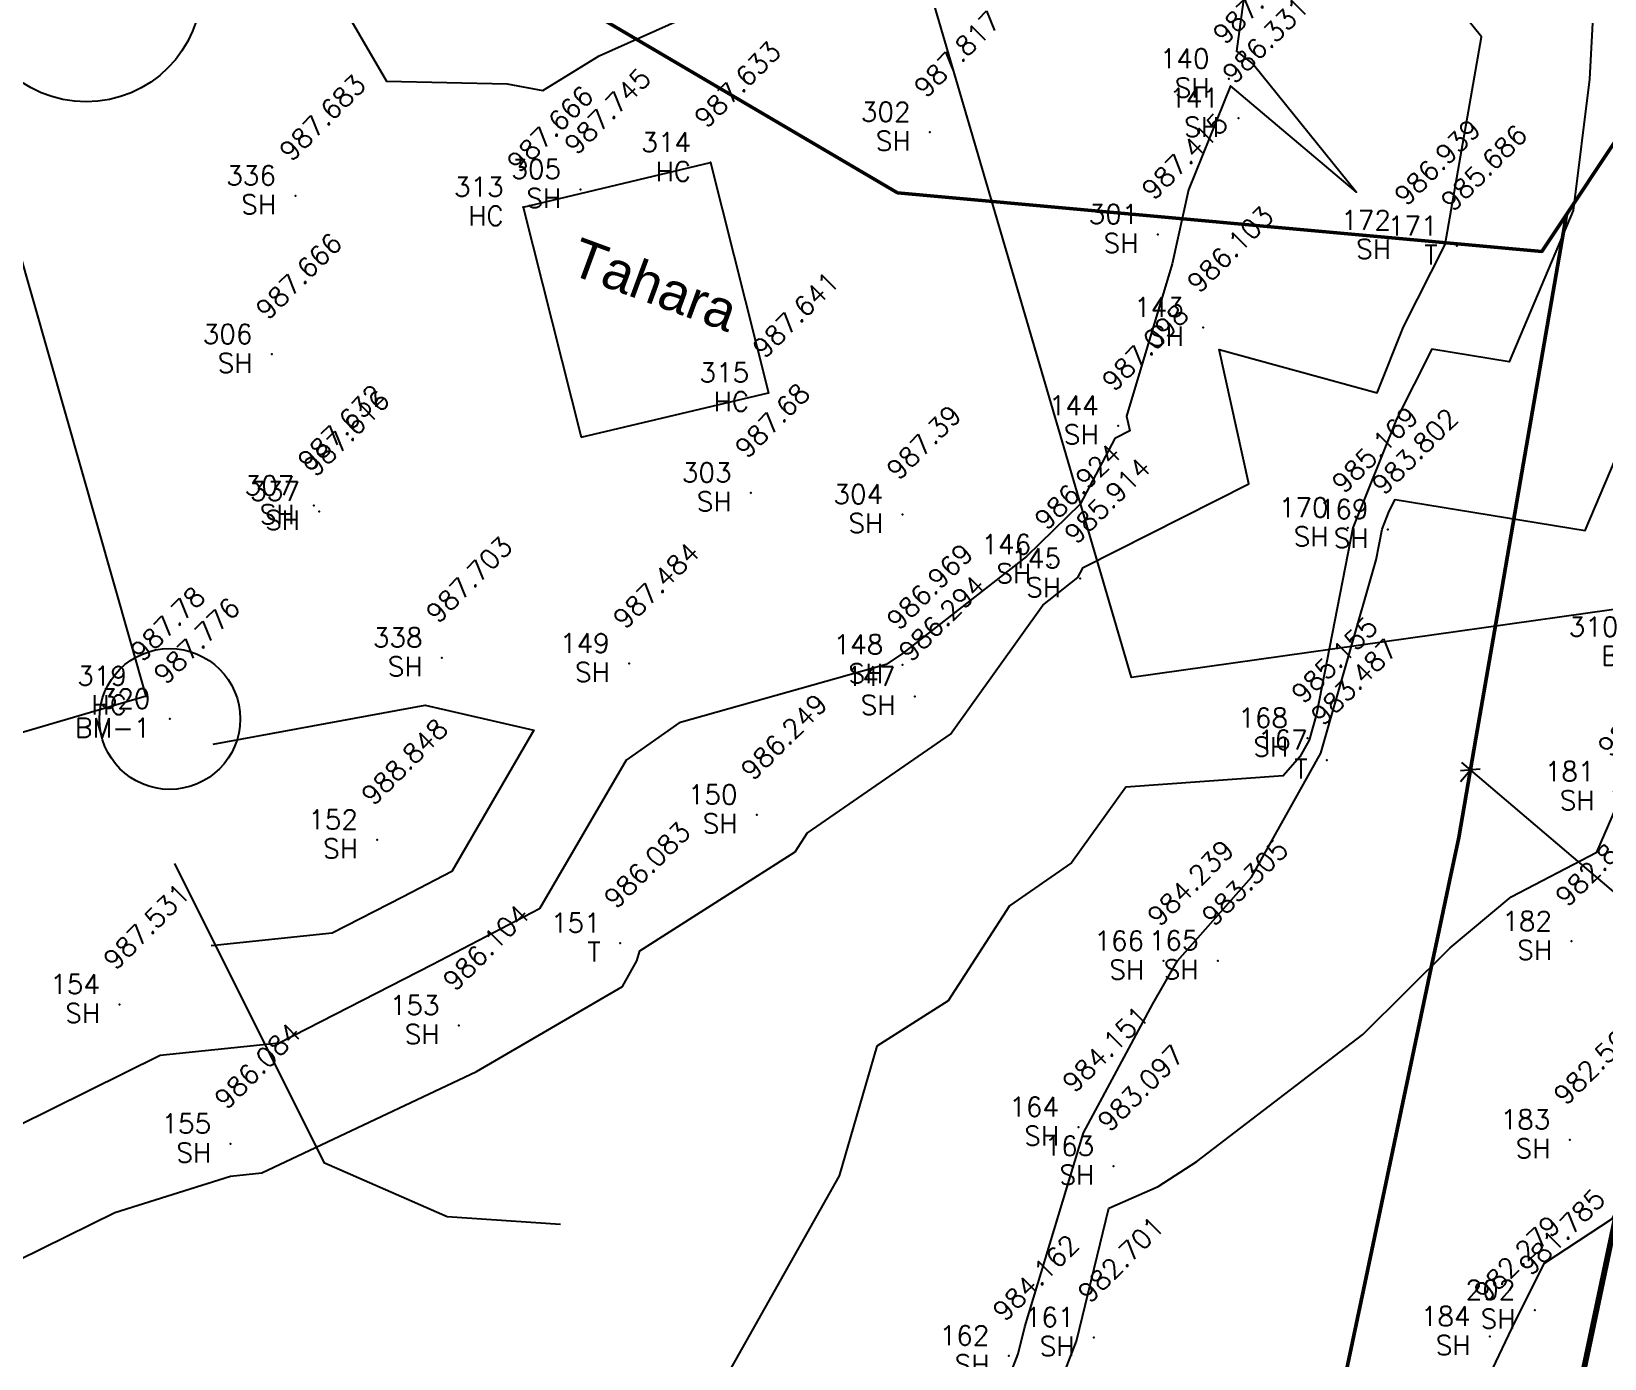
# Model space of a CAD drawing. Header units: metres. Extents: x 319894 to 3389272, y 120 to 6136017.
# Drawn here: x 320805.95 to 320826.28, y 3067856.42 to 3067873.56 of the extents above; entities that cross this region are included whole.
import ezdxf
from ezdxf.enums import TextEntityAlignment as Align

# ---------------------------------------------------------------- set-up
doc = ezdxf.new("R2010")
doc.units = ezdxf.units.M
doc.header["$MEASUREMENT"] = 0
doc.layers.get('Defpoints').update_dxf_attribs({"color": 254})
doc.layers.add('a_MUEBLE', color=255, linetype='Continuous', lineweight=5)
for name, color, linetype in [('B', 7, 'Continuous'), ('BM-1', 7, 'Continuous'), ('Contour', 254, 'Continuous'), ('HC', 7, 'Continuous'), ('Index_Contour', 8, 'Continuous'), ('Points', 7, 'Continuous'), ('Points-ELV', 6, 'Continuous'), ('Points-NUM', 4, 'Continuous'), ('Points-TXT', 3, 'Continuous'), ('S-DIM', 7, 'Continuous'), ('SH', 7, 'Continuous'), ('T', 7, 'Continuous')]:
    doc.layers.add(name, color=color, linetype=linetype)
doc.styles.add('romans', font='romans.shx')
doc.styles.get("Standard").update_dxf_attribs({"font": 'arial.ttf'})
doc.dimstyles.get("Standard").update_dxf_attribs({"dimtxt": 0.2, "dimasz": 0.18, "dimexe": 0.2, "dimexo": 0.2, "dimgap": 0.09, "dimtad": 1, "dimzin": 0, "dimdsep": 46, "dimtxsty": 'Standard', "dimblk": 'OBLIQUE', "dimcen": 0.09, "dimdle": 0.15, "dimclrt": 7, "dimadec": 0, "dimazin": 0, "dimtfac": 1, "dimtofl": 0, "dimtmove": 0, "dimatfit": 3, "dimfxl": 0.3, "dimfxlon": 1, "dimtfillclr": 2, "dimtolj": 1, "dimtzin": 0, "dimarcsym": 0})

# ---------------------------------------------------------------- blocks, each defined once
blk = doc.blocks.new('_Oblique')
at = {"color": 0, "linetype": 'ByBlock', "lineweight": -2}
blk.add_line((-0.5, -0.5), (0.5, 0.5), dxfattribs=at)
blk = doc.blocks.new('*D649')
at = {"layer": 'Defpoints', "color": 0, "transparency": 16777216}
for p in [(320824.546, 3067864.018), (320834.823, 3067855.273), (320834.823, 3067855.273)]:
    blk.add_point(p, dxfattribs=at)
at = {"layer": 'S-DIM', "color": 0, "lineweight": -2, "transparency": 16777216}
for p, q in [((320824.431, 3067864.115), (320834.937, 3067855.175)), ((320824.546, 3067864.018), (320824.416, 3067863.865)), ((320834.823, 3067855.273), (320834.693, 3067855.12))]:
    blk.add_line(p, q, dxfattribs=at)
at = {"layer": 'S-DIM', "color": 0, "lineweight": -2, "transparency": 16777216, "xscale": 0.18, "yscale": 0.18, "zscale": 0.18}
for p, rotation in [((320824.546, 3067864.018), 139.605252213092), ((320834.823, 3067855.273), 319.6052522130921)]:
    blk.add_blockref('_Oblique', p, dxfattribs=dict(at, rotation=rotation))
at = {"layer": 'S-DIM', "color": 7, "transparency": 16777216, "insert": (320829.809, 3067859.791), "char_height": 0.2, "attachment_point": 5, "rotation": 319.6053}
blk.add_mtext('\\A1;13.49', dxfattribs=at)
blk = doc.blocks.new('POINTS')
at = {"layer": 'Points'}
blk.add_line((0, 0), (0, 0), dxfattribs=at)
blk.add_point((0, 0), dxfattribs=at)
at = {"layer": 'Points-ELV', "style": 'romans'}
blk.add_attdef('ELEV', text='', height=1, rotation=45, dxfattribs=at).set_placement((0, 0), align=Align.BOTTOM_LEFT)
at = {"layer": 'Points-NUM', "style": 'romans'}
blk.add_attdef('PTNUM', text='', height=1, dxfattribs=at).set_placement((0, 0), align=Align.BOTTOM_RIGHT)
at = {"layer": 'Points-TXT', "style": 'romans'}
blk.add_attdef('DESC', text='', height=1, dxfattribs=at).set_placement((0, 0), align=Align.BOTTOM_RIGHT)

msp = doc.modelspace()

# ---------------------------------------------------------------- linework, layer by layer
at = {"color": 1, "elevation": 987.586}
msp.add_lwpolyline([(320777.917, 3067902.345), (320765.452, 3067887.9), (320765.742, 3067881.201), (320760.327, 3067874.569), (320762.69, 3067869.453), (320761.66, 3067864.603), (320762.922, 3067848.287), (320767.166, 3067836.153), (320773.116, 3067821.854), (320781.932, 3067817.905), (320791.95, 3067819.881), (320794.953, 3067820.178), (320802.116, 3067822.366), (320808.503, 3067825.368), (320811.983, 3067828.431), (320818.784, 3067836.424), (320822.771, 3067843.302), (320824.889, 3067850.949), (320827.341, 3067862.58), (320827.988, 3067866.319), (320820.168, 3067865.216), (320817.346, 3067874.838), (320805.657, 3067881.713), (320787.148, 3067898.206)], dxfattribs=at)
at = {"color": 3, "lineweight": 50, "elevation": 987.586}
msp.add_lwpolyline([(320837.25, 3067889.726), (320835.355, 3067889.282), (320835.039, 3067885.094), (320825.469, 3067870.719), (320817.143, 3067871.477), (320803.882, 3067879.277), (320785.149, 3067895.968), (320780.584, 3067900.057), (320779.641, 3067899.75), (320768.501, 3067886.841), (320768.788, 3067880.189), (320763.837, 3067874.124), (320765.831, 3067869.806), (320764.684, 3067864.403), (320765.883, 3067848.908), (320769.969, 3067837.226), (320775.428, 3067824.106), (320785.613, 3067819.544), (320789.671, 3067818.229), (320792.157, 3067816.722), (320806.05, 3067816.504), (320828.576, 3067815.452), (320834.88, 3067817.901), (320839.51, 3067818.752)], dxfattribs=at)
at = {"color": 2, "lineweight": 158}
msp.add_lwpolyline([(320781.932, 3067817.905), (320791.95, 3067819.881), (320794.953, 3067820.178), (320802.116, 3067822.366), (320808.503, 3067825.368), (320811.983, 3067828.431), (320818.784, 3067836.424), (320822.771, 3067843.302), (320824.889, 3067850.949), (320826.115, 3067856.765), (320826.972, 3067860.826), (320827.078, 3067861.333), (320827.212, 3067861.967), (320827.341, 3067862.58), (320827.573, 3067863.916), (320827.881, 3067865.699), (320828.15, 3067867.255), (320828.924, 3067871.727), (320829.069, 3067872.567), (320831.126, 3067880.134), (320831.582, 3067881.814), (320832.164, 3067883.954), (320832.271, 3067884.348), (320835.666, 3067890.418)], dxfattribs=at)
for points, elevation in [([(320807.435, 3067864.974), (320805.132, 3067873.029), (320797.538, 3067870.919), (320800.003, 3067862.793)], 987.78), ([(320812.304, 3067871.292), (320814.725, 3067871.867)], 987.666), ([(320814.725, 3067871.867), (320815.476, 3067868.893)], 987.633), ([(320812.304, 3067871.292), (320813.055, 3067868.318)], 987.666), ([(320813.055, 3067868.318), (320815.476, 3067868.893)], 987.666), ([(320807.435, 3067864.974), (320800.003, 3067862.793)], 987.78)]:
    msp.add_lwpolyline(points, dxfattribs=dict(elevation=elevation))
at = {"color": 3, "lineweight": 50}
msp.add_lwpolyline([(320775.428, 3067824.106), (320782.288, 3067821.033), (320791.511, 3067822.853), (320794.361, 3067823.134), (320801.034, 3067825.173), (320806.841, 3067827.901), (320809.838, 3067830.539), (320816.324, 3067838.162), (320819.982, 3067844.474), (320821.973, 3067851.66), (320823.18, 3067857.384), (320824.036, 3067861.445), (320824.143, 3067861.952), (320824.277, 3067862.585), (320824.395, 3067863.146), (320824.617, 3067864.428), (320824.925, 3067866.21), (320825.194, 3067867.766), (320825.788, 3067871.198)], dxfattribs=at)
at = {"color": 1}
msp.add_lwpolyline([(320807.801, 3067862.812), (320809.727, 3067858.95), (320811.321, 3067858.25), (320812.788, 3067858.153)], dxfattribs=at)
for centre, radius in [((320806.658, 3067874.146, 987.873), 1.493), ((320807.738, 3067864.679, 987.776), 0.91)]:
    msp.add_circle(centre, radius)
at = {"layer": 'a_MUEBLE', "lineweight": 40, "elevation": 968}
msp.add_lwpolyline([(320781.932, 3067817.905), (320791.95, 3067819.881), (320794.953, 3067820.178), (320802.116, 3067822.366), (320808.503, 3067825.368), (320811.983, 3067828.431), (320818.784, 3067836.424), (320822.771, 3067843.302), (320824.889, 3067850.949), (320826.115, 3067856.765), (320826.972, 3067860.826), (320827.078, 3067861.333), (320827.212, 3067861.967), (320827.341, 3067862.58), (320827.573, 3067863.916), (320827.881, 3067865.699), (320828.15, 3067867.255), (320828.924, 3067871.727), (320829.069, 3067872.567), (320831.126, 3067880.134), (320831.582, 3067881.814), (320832.164, 3067883.954), (320832.271, 3067884.348), (320835.666, 3067890.418)], dxfattribs=at)
at = {"layer": 'Contour'}
for points in [[(320815.399, 3067849.146), (320816.583, 3067851.327), (320817.37, 3067852.046), (320818.404, 3067853.451), (320818.62, 3067854.482), (320819.454, 3067856.639), (320819.873, 3067858.358), (320820.512, 3067858.639), (320821.01, 3067858.962), (320823.156, 3067860.602), (320824.286, 3067861.72), (320825.074, 3067862.382), (320826.178, 3067862.958), (320826.532, 3067863.771), (320827.041, 3067865.538), (320828.887, 3067870.61), (320829.599, 3067872.523), (320829.393, 3067873.191), (320829.423, 3067873.315), (320829.935, 3067875.501)], [(320821.767, 3067875.114), (320821.522, 3067873.306), (320821.743, 3067873.133), (320823.072, 3067871.483), (320821.447, 3067872.858), (320820.904, 3067871.514), (320820.691, 3067870.559), (320820.101, 3067868.592), (320820.143, 3067868.4), (320819.952, 3067868.303), (320819.501, 3067867.456), (320818.808, 3067866.779), (320817.209, 3067865.523), (320816.996, 3067865.381), (320814.321, 3067864.629), (320813.634, 3067864.148), (320812.517, 3067862.225), (320811.13, 3067861.501), (320809.152, 3067860.49), (320807.614, 3067860.329), (320805.76, 3067859.414)], [(320803.261, 3067856.446), (320807.027, 3067858.304), (320808.521, 3067858.773), (320808.926, 3067858.813), (320811.7, 3067860.125), (320813.589, 3067861.223), (320813.774, 3067861.552), (320813.812, 3067861.681), (320815.818, 3067862.96), (320815.976, 3067863.205), (320817.826, 3067864.482), (320819.021, 3067866.148), (320819.472, 3067866.507), (320819.541, 3067866.635), (320821.683, 3067867.717), (320821.298, 3067869.451), (320823.341, 3067868.893), (320823.682, 3067869.745), (320824.221, 3067870.808), (320824.691, 3067873.493), (320823.948, 3067874.415)], [(320809.87, 3067874.071), (320810.537, 3067872.918), (320812.097, 3067872.883), (320812.559, 3067872.797), (320813.286, 3067873.246), (320815.281, 3067874.141)], [(320809.455, 3067849.453), (320812.039, 3067851.732), (320815.579, 3067851.471), (320815.939, 3067851.415), (320816.07, 3067851.655), (320817.909, 3067853.335), (320818.022, 3067853.487), (320818.586, 3067856.176), (320818.702, 3067856.477), (320818.786, 3067856.823), (320819.545, 3067859.333), (320820.444, 3067860.997), (320820.759, 3067861.553), (320821.717, 3067862.636), (320822.614, 3067864.235), (320823.327, 3067866.733), (320823.404, 3067867.131), (320823.498, 3067867.364), (320823.573, 3067867.513), (320826.03, 3067867.115), (320828.067, 3067871.912), (320828.15, 3067872.58), (320827.981, 3067873.963)], [(320815.91, 3067846.407), (320819.131, 3067847.887), (320819.384, 3067848.239), (320819.867, 3067852.003), (320820.3, 3067852.846), (320820.702, 3067853.906), (320822.148, 3067855.798), (320824.794, 3067856.196), (320825.125, 3067856.892), (320825.502, 3067857.648), (320826.383, 3067858.223), (320827.291, 3067860.124), (320826.975, 3067860.204), (320826.753, 3067860.284), (320827.105, 3067862.565), (320827.755, 3067864.059), (320828.116, 3067865.31), (320829.423, 3067868.902), (320830.993, 3067873.122), (320830.853, 3067873.577)], [(320808.299, 3067864.352), (320811.039, 3067864.859), (320812.443, 3067864.533), (320811.382, 3067862.707), (320810.746, 3067862.375), (320809.838, 3067861.911), (320808.274, 3067861.747)]]:
    msp.add_lwpolyline(points, dxfattribs=at)
at = {"layer": 'Index_Contour'}
msp.add_lwpolyline([(320826.183, 3067874.805), (320826.085, 3067872.943), (320825.876, 3067871.246), (320825.047, 3067869.295), (320824.047, 3067869.456), (320823.59, 3067868.554), (320823.026, 3067867.146), (320822.558, 3067864.741), (320822.463, 3067864.405), (320822.342, 3067864.191), (320822.125, 3067863.945), (320820.091, 3067863.796), (320819.389, 3067862.818), (320818.59, 3067862.266), (320817.799, 3067861.037), (320816.877, 3067860.45), (320816.389, 3067858.777), (320813.966, 3067854.477), (320813.868, 3067854.42), (320813.723, 3067854.351), (320808.488, 3067853.837), (320805.036, 3067852.753)], dxfattribs=at)

# ---------------------------------------------------------------- block references
at = {"layer": 'B', "linetype": 'Continuous'}
ref = msp.add_blockref('POINTS', (320826.709, 3067865.609, 983.309), dxfattribs=at)
ref.add_attrib('PTNUM', '310', dxfattribs={"layer": 'Points-NUM', "height": 0.25, "style": 'romans'}).set_placement((320826.459, 3067865.671, 983.309), align=Align.BOTTOM_RIGHT)
ref.add_attrib('DESC', 'B', dxfattribs={"layer": 'Points-TXT', "height": 0.25, "style": 'romans'}).set_placement((320826.459, 3067865.296, 983.309), align=Align.BOTTOM_RIGHT)
ref.add_attrib('ELEV', '983.309', dxfattribs={"layer": 'Points-ELV', "height": 0.25, "rotation": 45, "style": 'romans'}).set_placement((320826.709, 3067865.984, 983.309), align=Align.BOTTOM_LEFT)
at = {"layer": 'BM-1', "linetype": 'Continuous'}
ref = msp.add_blockref('POINTS', (320807.738, 3067864.679, 987.776), dxfattribs=at)
ref.add_attrib('PTNUM', '320', dxfattribs={"layer": 'Points-NUM', "height": 0.25, "style": 'romans'}).set_placement((320807.488, 3067864.741, 987.776), align=Align.BOTTOM_RIGHT)
ref.add_attrib('DESC', 'BM-1', dxfattribs={"layer": 'Points-TXT', "height": 0.25, "style": 'romans'}).set_placement((320807.488, 3067864.366, 987.776), align=Align.BOTTOM_RIGHT)
ref.add_attrib('ELEV', '987.776', dxfattribs={"layer": 'Points-ELV', "height": 0.25, "rotation": 45, "style": 'romans'}).set_placement((320807.738, 3067865.054, 987.776), align=Align.BOTTOM_LEFT)
at = {"layer": 'HC', "linetype": 'Continuous'}
ref = msp.add_blockref('POINTS', (320814.725, 3067871.867, 987.633), dxfattribs=at)
ref.add_attrib('PTNUM', '314', dxfattribs={"layer": 'Points-NUM', "height": 0.25, "style": 'romans'}).set_placement((320814.475, 3067871.929, 987.633), align=Align.BOTTOM_RIGHT)
ref.add_attrib('DESC', 'HC', dxfattribs={"layer": 'Points-TXT', "height": 0.25, "style": 'romans'}).set_placement((320814.475, 3067871.554, 987.633), align=Align.BOTTOM_RIGHT)
ref.add_attrib('ELEV', '987.633', dxfattribs={"layer": 'Points-ELV', "height": 0.25, "rotation": 45, "style": 'romans'}).set_placement((320814.725, 3067872.242, 987.633), align=Align.BOTTOM_LEFT)
ref = msp.add_blockref('POINTS', (320812.304, 3067871.292, 987.666), dxfattribs=at)
ref.add_attrib('PTNUM', '313', dxfattribs={"layer": 'Points-NUM', "height": 0.25, "style": 'romans'}).set_placement((320812.054, 3067871.354, 987.666), align=Align.BOTTOM_RIGHT)
ref.add_attrib('DESC', 'HC', dxfattribs={"layer": 'Points-TXT', "height": 0.25, "style": 'romans'}).set_placement((320812.054, 3067870.979, 987.666), align=Align.BOTTOM_RIGHT)
ref.add_attrib('ELEV', '987.666', dxfattribs={"layer": 'Points-ELV', "height": 0.25, "rotation": 45, "style": 'romans'}).set_placement((320812.304, 3067871.667, 987.666), align=Align.BOTTOM_LEFT)
ref = msp.add_blockref('POINTS', (320815.476, 3067868.893, 987.641), dxfattribs=at)
ref.add_attrib('PTNUM', '315', dxfattribs={"layer": 'Points-NUM', "height": 0.25, "style": 'romans'}).set_placement((320815.226, 3067868.955, 987.641), align=Align.BOTTOM_RIGHT)
ref.add_attrib('DESC', 'HC', dxfattribs={"layer": 'Points-TXT', "height": 0.25, "style": 'romans'}).set_placement((320815.226, 3067868.58, 987.641), align=Align.BOTTOM_RIGHT)
ref.add_attrib('ELEV', '987.641', dxfattribs={"layer": 'Points-ELV', "height": 0.25, "rotation": 45, "style": 'romans'}).set_placement((320815.476, 3067869.268, 987.641), align=Align.BOTTOM_LEFT)
ref = msp.add_blockref('POINTS', (320807.435, 3067864.974, 987.78), dxfattribs=at)
ref.add_attrib('PTNUM', '319', dxfattribs={"layer": 'Points-NUM', "height": 0.25, "style": 'romans'}).set_placement((320807.185, 3067865.036, 987.78), align=Align.BOTTOM_RIGHT)
ref.add_attrib('DESC', 'HC', dxfattribs={"layer": 'Points-TXT', "height": 0.25, "style": 'romans'}).set_placement((320807.185, 3067864.661, 987.78), align=Align.BOTTOM_RIGHT)
ref.add_attrib('ELEV', '987.78', dxfattribs={"layer": 'Points-ELV', "height": 0.25, "rotation": 45, "style": 'romans'}).set_placement((320807.435, 3067865.349, 987.78), align=Align.BOTTOM_LEFT)
at = {"layer": 'SH', "linetype": 'Continuous'}
ref = msp.add_blockref('POINTS', (320821.425, 3067872.948, 987.144), dxfattribs=at)
ref.add_attrib('PTNUM', '140', dxfattribs={"layer": 'Points-NUM', "height": 0.25, "style": 'romans'}).set_placement((320821.175, 3067873.01, 987.144), align=Align.BOTTOM_RIGHT)
ref.add_attrib('DESC', 'SH', dxfattribs={"layer": 'Points-TXT', "height": 0.25, "style": 'romans'}).set_placement((320821.175, 3067872.635, 987.144), align=Align.BOTTOM_RIGHT)
ref.add_attrib('ELEV', '987.144', dxfattribs={"layer": 'Points-ELV', "height": 0.25, "rotation": 45, "style": 'romans'}).set_placement((320821.425, 3067873.323, 987.144), align=Align.BOTTOM_LEFT)
ref = msp.add_blockref('POINTS', (320821.547, 3067872.44, 986.331), dxfattribs=at)
ref.add_attrib('PTNUM', '141', dxfattribs={"layer": 'Points-NUM', "height": 0.25, "style": 'romans'}).set_placement((320821.297, 3067872.502, 986.331), align=Align.BOTTOM_RIGHT)
ref.add_attrib('DESC', 'SH', dxfattribs={"layer": 'Points-TXT', "height": 0.25, "style": 'romans'}).set_placement((320821.297, 3067872.127, 986.331), align=Align.BOTTOM_RIGHT)
ref.add_attrib('ELEV', '986.331', dxfattribs={"layer": 'Points-ELV', "height": 0.25, "rotation": 45, "style": 'romans'}).set_placement((320821.547, 3067872.815, 986.331), align=Align.BOTTOM_LEFT)
ref = msp.add_blockref('POINTS', (320817.562, 3067872.26, 987.817), dxfattribs=at)
ref.add_attrib('PTNUM', '302', dxfattribs={"layer": 'Points-NUM', "height": 0.25, "style": 'romans'}).set_placement((320817.312, 3067872.322, 987.817), align=Align.BOTTOM_RIGHT)
ref.add_attrib('DESC', 'SH', dxfattribs={"layer": 'Points-TXT', "height": 0.25, "style": 'romans'}).set_placement((320817.312, 3067871.947, 987.817), align=Align.BOTTOM_RIGHT)
ref.add_attrib('ELEV', '987.817', dxfattribs={"layer": 'Points-ELV', "height": 0.25, "rotation": 45, "style": 'romans'}).set_placement((320817.562, 3067872.635, 987.817), align=Align.BOTTOM_LEFT)
ref = msp.add_blockref('POINTS', (320813.045, 3067871.521, 987.745), dxfattribs=at)
ref.add_attrib('PTNUM', '305', dxfattribs={"layer": 'Points-NUM', "height": 0.25, "style": 'romans'}).set_placement((320812.795, 3067871.583, 987.745), align=Align.BOTTOM_RIGHT)
ref.add_attrib('DESC', 'SH', dxfattribs={"layer": 'Points-TXT', "height": 0.25, "style": 'romans'}).set_placement((320812.795, 3067871.208, 987.745), align=Align.BOTTOM_RIGHT)
ref.add_attrib('ELEV', '987.745', dxfattribs={"layer": 'Points-ELV', "height": 0.25, "rotation": 45, "style": 'romans'}).set_placement((320813.045, 3067871.896, 987.745), align=Align.BOTTOM_LEFT)
ref = msp.add_blockref('POINTS', (320809.361, 3067871.438, 987.683), dxfattribs=at)
ref.add_attrib('PTNUM', '336', dxfattribs={"layer": 'Points-NUM', "height": 0.25, "style": 'romans'}).set_placement((320809.111, 3067871.5, 987.683), align=Align.BOTTOM_RIGHT)
ref.add_attrib('DESC', 'SH', dxfattribs={"layer": 'Points-TXT', "height": 0.25, "style": 'romans'}).set_placement((320809.111, 3067871.125, 987.683), align=Align.BOTTOM_RIGHT)
ref.add_attrib('ELEV', '987.683', dxfattribs={"layer": 'Points-ELV', "height": 0.25, "rotation": 45, "style": 'romans'}).set_placement((320809.361, 3067871.813, 987.683), align=Align.BOTTOM_LEFT)
ref = msp.add_blockref('POINTS', (320820.505, 3067870.939, 987.415), dxfattribs=at)
ref.add_attrib('PTNUM', '301', dxfattribs={"layer": 'Points-NUM', "height": 0.25, "style": 'romans'}).set_placement((320820.255, 3067871.001, 987.415), align=Align.BOTTOM_RIGHT)
ref.add_attrib('DESC', 'SH', dxfattribs={"layer": 'Points-TXT', "height": 0.25, "style": 'romans'}).set_placement((320820.255, 3067870.626, 987.415), align=Align.BOTTOM_RIGHT)
ref.add_attrib('ELEV', '987.415', dxfattribs={"layer": 'Points-ELV', "height": 0.25, "rotation": 45, "style": 'romans'}).set_placement((320820.505, 3067871.314, 987.415), align=Align.BOTTOM_LEFT)
ref = msp.add_blockref('POINTS', (320823.769, 3067870.863, 986.939), dxfattribs=at)
ref.add_attrib('PTNUM', '172', dxfattribs={"layer": 'Points-NUM', "height": 0.25, "style": 'romans'}).set_placement((320823.519, 3067870.925, 986.939), align=Align.BOTTOM_RIGHT)
ref.add_attrib('DESC', 'SH', dxfattribs={"layer": 'Points-TXT', "height": 0.25, "style": 'romans'}).set_placement((320823.519, 3067870.55, 986.939), align=Align.BOTTOM_RIGHT)
ref.add_attrib('ELEV', '986.939', dxfattribs={"layer": 'Points-ELV', "height": 0.25, "rotation": 45, "style": 'romans'}).set_placement((320823.769, 3067871.238, 986.939), align=Align.BOTTOM_LEFT)
ref = msp.add_blockref('POINTS', (320821.092, 3067869.737, 986.103), dxfattribs=at)
ref.add_attrib('PTNUM', '143', dxfattribs={"layer": 'Points-NUM', "height": 0.25, "style": 'romans'}).set_placement((320820.842, 3067869.799, 986.103), align=Align.BOTTOM_RIGHT)
ref.add_attrib('DESC', 'SH', dxfattribs={"layer": 'Points-TXT', "height": 0.25, "style": 'romans'}).set_placement((320820.842, 3067869.424, 986.103), align=Align.BOTTOM_RIGHT)
ref.add_attrib('ELEV', '986.103', dxfattribs={"layer": 'Points-ELV', "height": 0.25, "rotation": 45, "style": 'romans'}).set_placement((320821.092, 3067870.112, 986.103), align=Align.BOTTOM_LEFT)
ref = msp.add_blockref('POINTS', (320809.057, 3067869.39, 987.666), dxfattribs=at)
ref.add_attrib('PTNUM', '306', dxfattribs={"layer": 'Points-NUM', "height": 0.25, "style": 'romans'}).set_placement((320808.807, 3067869.452, 987.666), align=Align.BOTTOM_RIGHT)
ref.add_attrib('DESC', 'SH', dxfattribs={"layer": 'Points-TXT', "height": 0.25, "style": 'romans'}).set_placement((320808.807, 3067869.077, 987.666), align=Align.BOTTOM_RIGHT)
ref.add_attrib('ELEV', '987.666', dxfattribs={"layer": 'Points-ELV', "height": 0.25, "rotation": 45, "style": 'romans'}).set_placement((320809.057, 3067869.765, 987.666), align=Align.BOTTOM_LEFT)
ref = msp.add_blockref('POINTS', (320819.992, 3067868.467, 987.098), dxfattribs=at)
ref.add_attrib('PTNUM', '144', dxfattribs={"layer": 'Points-NUM', "height": 0.25, "style": 'romans'}).set_placement((320819.742, 3067868.529, 987.098), align=Align.BOTTOM_RIGHT)
ref.add_attrib('DESC', 'SH', dxfattribs={"layer": 'Points-TXT', "height": 0.25, "style": 'romans'}).set_placement((320819.742, 3067868.154, 987.098), align=Align.BOTTOM_RIGHT)
ref.add_attrib('ELEV', '987.098', dxfattribs={"layer": 'Points-ELV', "height": 0.25, "rotation": 45, "style": 'romans'}).set_placement((320819.992, 3067868.842, 987.098), align=Align.BOTTOM_LEFT)
ref = msp.add_blockref('POINTS', (320809.599, 3067867.435, 987.632), dxfattribs=at)
ref.add_attrib('PTNUM', '307', dxfattribs={"layer": 'Points-NUM', "height": 0.25, "style": 'romans'}).set_placement((320809.349, 3067867.497, 987.632), align=Align.BOTTOM_RIGHT)
ref.add_attrib('DESC', 'SH', dxfattribs={"layer": 'Points-TXT', "height": 0.25, "style": 'romans'}).set_placement((320809.349, 3067867.122, 987.632), align=Align.BOTTOM_RIGHT)
ref.add_attrib('ELEV', '987.632', dxfattribs={"layer": 'Points-ELV', "height": 0.25, "rotation": 45, "style": 'romans'}).set_placement((320809.599, 3067867.81, 987.632), align=Align.BOTTOM_LEFT)
ref = msp.add_blockref('POINTS', (320815.249, 3067867.601, 987.68), dxfattribs=at)
ref.add_attrib('PTNUM', '303', dxfattribs={"layer": 'Points-NUM', "height": 0.25, "style": 'romans'}).set_placement((320814.999, 3067867.663, 987.68), align=Align.BOTTOM_RIGHT)
ref.add_attrib('DESC', 'SH', dxfattribs={"layer": 'Points-TXT', "height": 0.25, "style": 'romans'}).set_placement((320814.999, 3067867.288, 987.68), align=Align.BOTTOM_RIGHT)
ref.add_attrib('ELEV', '987.68', dxfattribs={"layer": 'Points-ELV', "height": 0.25, "rotation": 45, "style": 'romans'}).set_placement((320815.249, 3067867.976, 987.68), align=Align.BOTTOM_LEFT)
ref = msp.add_blockref('POINTS', (320809.67, 3067867.361, 987.616), dxfattribs=at)
ref.add_attrib('PTNUM', '337', dxfattribs={"layer": 'Points-NUM', "height": 0.25, "style": 'romans'}).set_placement((320809.42, 3067867.423, 987.616), align=Align.BOTTOM_RIGHT)
ref.add_attrib('DESC', 'SH', dxfattribs={"layer": 'Points-TXT', "height": 0.25, "style": 'romans'}).set_placement((320809.42, 3067867.048, 987.616), align=Align.BOTTOM_RIGHT)
ref.add_attrib('ELEV', '987.616', dxfattribs={"layer": 'Points-ELV', "height": 0.25, "rotation": 45, "style": 'romans'}).set_placement((320809.67, 3067867.736, 987.616), align=Align.BOTTOM_LEFT)
ref = msp.add_blockref('POINTS', (320817.208, 3067867.321, 987.39), dxfattribs=at)
ref.add_attrib('PTNUM', '304', dxfattribs={"layer": 'Points-NUM', "height": 0.25, "style": 'romans'}).set_placement((320816.958, 3067867.383, 987.39), align=Align.BOTTOM_RIGHT)
ref.add_attrib('DESC', 'SH', dxfattribs={"layer": 'Points-TXT', "height": 0.25, "style": 'romans'}).set_placement((320816.958, 3067867.008, 987.39), align=Align.BOTTOM_RIGHT)
ref.add_attrib('ELEV', '987.39', dxfattribs={"layer": 'Points-ELV', "height": 0.25, "rotation": 45, "style": 'romans'}).set_placement((320817.208, 3067867.696, 987.39), align=Align.BOTTOM_LEFT)
ref = msp.add_blockref('POINTS', (320822.962, 3067867.149, 985.169), dxfattribs=at)
ref.add_attrib('PTNUM', '170', dxfattribs={"layer": 'Points-NUM', "height": 0.25, "style": 'romans'}).set_placement((320822.712, 3067867.211, 985.169), align=Align.BOTTOM_RIGHT)
ref.add_attrib('DESC', 'SH', dxfattribs={"layer": 'Points-TXT', "height": 0.25, "style": 'romans'}).set_placement((320822.712, 3067866.836, 985.169), align=Align.BOTTOM_RIGHT)
ref.add_attrib('ELEV', '985.169', dxfattribs={"layer": 'Points-ELV', "height": 0.25, "rotation": 45, "style": 'romans'}).set_placement((320822.962, 3067867.524, 985.169), align=Align.BOTTOM_LEFT)
ref = msp.add_blockref('POINTS', (320823.479, 3067867.128, 983.802), dxfattribs=at)
ref.add_attrib('PTNUM', '169', dxfattribs={"layer": 'Points-NUM', "height": 0.25, "style": 'romans'}).set_placement((320823.229, 3067867.19, 983.802), align=Align.BOTTOM_RIGHT)
ref.add_attrib('DESC', 'SH', dxfattribs={"layer": 'Points-TXT', "height": 0.25, "style": 'romans'}).set_placement((320823.229, 3067866.815, 983.802), align=Align.BOTTOM_RIGHT)
ref.add_attrib('ELEV', '983.802', dxfattribs={"layer": 'Points-ELV', "height": 0.25, "rotation": 45, "style": 'romans'}).set_placement((320823.479, 3067867.503, 983.802), align=Align.BOTTOM_LEFT)
ref = msp.add_blockref('POINTS', (320819.12, 3067866.673, 986.924), dxfattribs=at)
ref.add_attrib('PTNUM', '146', dxfattribs={"layer": 'Points-NUM', "height": 0.25, "style": 'romans'}).set_placement((320818.87, 3067866.735, 986.924), align=Align.BOTTOM_RIGHT)
ref.add_attrib('DESC', 'SH', dxfattribs={"layer": 'Points-TXT', "height": 0.25, "style": 'romans'}).set_placement((320818.87, 3067866.36, 986.924), align=Align.BOTTOM_RIGHT)
ref.add_attrib('ELEV', '986.924', dxfattribs={"layer": 'Points-ELV', "height": 0.25, "rotation": 45, "style": 'romans'}).set_placement((320819.12, 3067867.048, 986.924), align=Align.BOTTOM_LEFT)
ref = msp.add_blockref('POINTS', (320819.505, 3067866.492, 985.914), dxfattribs=at)
ref.add_attrib('PTNUM', '145', dxfattribs={"layer": 'Points-NUM', "height": 0.25, "style": 'romans'}).set_placement((320819.255, 3067866.554, 985.914), align=Align.BOTTOM_RIGHT)
ref.add_attrib('DESC', 'SH', dxfattribs={"layer": 'Points-TXT', "height": 0.25, "style": 'romans'}).set_placement((320819.255, 3067866.179, 985.914), align=Align.BOTTOM_RIGHT)
ref.add_attrib('ELEV', '985.914', dxfattribs={"layer": 'Points-ELV', "height": 0.25, "rotation": 45, "style": 'romans'}).set_placement((320819.505, 3067866.867, 985.914), align=Align.BOTTOM_LEFT)
ref = msp.add_blockref('POINTS', (320811.256, 3067865.47, 987.703), dxfattribs=at)
ref.add_attrib('PTNUM', '338', dxfattribs={"layer": 'Points-NUM', "height": 0.25, "style": 'romans'}).set_placement((320811.006, 3067865.532, 987.703), align=Align.BOTTOM_RIGHT)
ref.add_attrib('DESC', 'SH', dxfattribs={"layer": 'Points-TXT', "height": 0.25, "style": 'romans'}).set_placement((320811.006, 3067865.157, 987.703), align=Align.BOTTOM_RIGHT)
ref.add_attrib('ELEV', '987.703', dxfattribs={"layer": 'Points-ELV', "height": 0.25, "rotation": 45, "style": 'romans'}).set_placement((320811.256, 3067865.845, 987.703), align=Align.BOTTOM_LEFT)
ref = msp.add_blockref('POINTS', (320813.674, 3067865.396, 987.484), dxfattribs=at)
ref.add_attrib('PTNUM', '149', dxfattribs={"layer": 'Points-NUM', "height": 0.25, "style": 'romans'}).set_placement((320813.424, 3067865.458, 987.484), align=Align.BOTTOM_RIGHT)
ref.add_attrib('DESC', 'SH', dxfattribs={"layer": 'Points-TXT', "height": 0.25, "style": 'romans'}).set_placement((320813.424, 3067865.083, 987.484), align=Align.BOTTOM_RIGHT)
ref.add_attrib('ELEV', '987.484', dxfattribs={"layer": 'Points-ELV', "height": 0.25, "rotation": 45, "style": 'romans'}).set_placement((320813.674, 3067865.771, 987.484), align=Align.BOTTOM_LEFT)
ref = msp.add_blockref('POINTS', (320817.209, 3067865.38, 986.969), dxfattribs=at)
ref.add_attrib('PTNUM', '148', dxfattribs={"layer": 'Points-NUM', "height": 0.25, "style": 'romans'}).set_placement((320816.959, 3067865.442, 986.969), align=Align.BOTTOM_RIGHT)
ref.add_attrib('DESC', 'SH', dxfattribs={"layer": 'Points-TXT', "height": 0.25, "style": 'romans'}).set_placement((320816.959, 3067865.067, 986.969), align=Align.BOTTOM_RIGHT)
ref.add_attrib('ELEV', '986.969', dxfattribs={"layer": 'Points-ELV', "height": 0.25, "rotation": 45, "style": 'romans'}).set_placement((320817.209, 3067865.755, 986.969), align=Align.BOTTOM_LEFT)
ref = msp.add_blockref('POINTS', (320817.366, 3067864.971, 986.294), dxfattribs=at)
ref.add_attrib('PTNUM', '147', dxfattribs={"layer": 'Points-NUM', "height": 0.25, "style": 'romans'}).set_placement((320817.116, 3067865.033, 986.294), align=Align.BOTTOM_RIGHT)
ref.add_attrib('DESC', 'SH', dxfattribs={"layer": 'Points-TXT', "height": 0.25, "style": 'romans'}).set_placement((320817.116, 3067864.658, 986.294), align=Align.BOTTOM_RIGHT)
ref.add_attrib('ELEV', '986.294', dxfattribs={"layer": 'Points-ELV', "height": 0.25, "rotation": 45, "style": 'romans'}).set_placement((320817.366, 3067865.346, 986.294), align=Align.BOTTOM_LEFT)
ref = msp.add_blockref('POINTS', (320822.439, 3067864.432, 985.155), dxfattribs=at)
ref.add_attrib('PTNUM', '168', dxfattribs={"layer": 'Points-NUM', "height": 0.25, "style": 'romans'}).set_placement((320822.189, 3067864.494, 985.155), align=Align.BOTTOM_RIGHT)
ref.add_attrib('DESC', 'SH', dxfattribs={"layer": 'Points-TXT', "height": 0.25, "style": 'romans'}).set_placement((320822.189, 3067864.119, 985.155), align=Align.BOTTOM_RIGHT)
ref.add_attrib('ELEV', '985.155', dxfattribs={"layer": 'Points-ELV', "height": 0.25, "rotation": 45, "style": 'romans'}).set_placement((320822.439, 3067864.807, 985.155), align=Align.BOTTOM_LEFT)
ref = msp.add_blockref('POINTS', (320826.4, 3067863.74, 983.108), dxfattribs=at)
ref.add_attrib('PTNUM', '181', dxfattribs={"layer": 'Points-NUM', "height": 0.25, "style": 'romans'}).set_placement((320826.15, 3067863.802, 983.108), align=Align.BOTTOM_RIGHT)
ref.add_attrib('DESC', 'SH', dxfattribs={"layer": 'Points-TXT', "height": 0.25, "style": 'romans'}).set_placement((320826.15, 3067863.427, 983.108), align=Align.BOTTOM_RIGHT)
ref.add_attrib('ELEV', '983.108', dxfattribs={"layer": 'Points-ELV', "height": 0.25, "rotation": 45, "style": 'romans'}).set_placement((320826.4, 3067864.115, 983.108), align=Align.BOTTOM_LEFT)
ref = msp.add_blockref('POINTS', (320815.325, 3067863.439, 986.249), dxfattribs=at)
ref.add_attrib('PTNUM', '150', dxfattribs={"layer": 'Points-NUM', "height": 0.25, "style": 'romans'}).set_placement((320815.075, 3067863.501, 986.249), align=Align.BOTTOM_RIGHT)
ref.add_attrib('DESC', 'SH', dxfattribs={"layer": 'Points-TXT', "height": 0.25, "style": 'romans'}).set_placement((320815.075, 3067863.126, 986.249), align=Align.BOTTOM_RIGHT)
ref.add_attrib('ELEV', '986.249', dxfattribs={"layer": 'Points-ELV', "height": 0.25, "rotation": 45, "style": 'romans'}).set_placement((320815.325, 3067863.814, 986.249), align=Align.BOTTOM_LEFT)
ref = msp.add_blockref('POINTS', (320810.42, 3067863.116, 988.848), dxfattribs=at)
ref.add_attrib('PTNUM', '152', dxfattribs={"layer": 'Points-NUM', "height": 0.25, "style": 'romans'}).set_placement((320810.17, 3067863.178, 988.848), align=Align.BOTTOM_RIGHT)
ref.add_attrib('DESC', 'SH', dxfattribs={"layer": 'Points-TXT', "height": 0.25, "style": 'romans'}).set_placement((320810.17, 3067862.803, 988.848), align=Align.BOTTOM_RIGHT)
ref.add_attrib('ELEV', '988.848', dxfattribs={"layer": 'Points-ELV', "height": 0.25, "rotation": 45, "style": 'romans'}).set_placement((320810.42, 3067863.491, 988.848), align=Align.BOTTOM_LEFT)
ref = msp.add_blockref('POINTS', (320825.851, 3067861.806, 982.841), dxfattribs=at)
ref.add_attrib('PTNUM', '182', dxfattribs={"layer": 'Points-NUM', "height": 0.25, "style": 'romans'}).set_placement((320825.601, 3067861.868, 982.841), align=Align.BOTTOM_RIGHT)
ref.add_attrib('DESC', 'SH', dxfattribs={"layer": 'Points-TXT', "height": 0.25, "style": 'romans'}).set_placement((320825.601, 3067861.493, 982.841), align=Align.BOTTOM_RIGHT)
ref.add_attrib('ELEV', '982.841', dxfattribs={"layer": 'Points-ELV', "height": 0.25, "rotation": 45, "style": 'romans'}).set_placement((320825.851, 3067862.181, 982.841), align=Align.BOTTOM_LEFT)
ref = msp.add_blockref('POINTS', (320820.579, 3067861.552, 984.239), dxfattribs=at)
ref.add_attrib('PTNUM', '166', dxfattribs={"layer": 'Points-NUM', "height": 0.25, "style": 'romans'}).set_placement((320820.329, 3067861.614, 984.239), align=Align.BOTTOM_RIGHT)
ref.add_attrib('DESC', 'SH', dxfattribs={"layer": 'Points-TXT', "height": 0.25, "style": 'romans'}).set_placement((320820.329, 3067861.239, 984.239), align=Align.BOTTOM_RIGHT)
ref.add_attrib('ELEV', '984.239', dxfattribs={"layer": 'Points-ELV', "height": 0.25, "rotation": 45, "style": 'romans'}).set_placement((320820.579, 3067861.927, 984.239), align=Align.BOTTOM_LEFT)
ref = msp.add_blockref('POINTS', (320821.282, 3067861.555, 983.305), dxfattribs=at)
ref.add_attrib('PTNUM', '165', dxfattribs={"layer": 'Points-NUM', "height": 0.25, "style": 'romans'}).set_placement((320821.032, 3067861.617, 983.305), align=Align.BOTTOM_RIGHT)
ref.add_attrib('DESC', 'SH', dxfattribs={"layer": 'Points-TXT', "height": 0.25, "style": 'romans'}).set_placement((320821.032, 3067861.242, 983.305), align=Align.BOTTOM_RIGHT)
ref.add_attrib('ELEV', '983.305', dxfattribs={"layer": 'Points-ELV', "height": 0.25, "rotation": 45, "style": 'romans'}).set_placement((320821.282, 3067861.93, 983.305), align=Align.BOTTOM_LEFT)
ref = msp.add_blockref('POINTS', (320807.087, 3067860.99, 987.531), dxfattribs=at)
ref.add_attrib('PTNUM', '154', dxfattribs={"layer": 'Points-NUM', "height": 0.25, "style": 'romans'}).set_placement((320806.837, 3067861.052, 987.531), align=Align.BOTTOM_RIGHT)
ref.add_attrib('DESC', 'SH', dxfattribs={"layer": 'Points-TXT', "height": 0.25, "style": 'romans'}).set_placement((320806.837, 3067860.677, 987.531), align=Align.BOTTOM_RIGHT)
ref.add_attrib('ELEV', '987.531', dxfattribs={"layer": 'Points-ELV', "height": 0.25, "rotation": 45, "style": 'romans'}).set_placement((320807.087, 3067861.365, 987.531), align=Align.BOTTOM_LEFT)
ref = msp.add_blockref('POINTS', (320811.474, 3067860.718, 986.104), dxfattribs=at)
ref.add_attrib('PTNUM', '153', dxfattribs={"layer": 'Points-NUM', "height": 0.25, "style": 'romans'}).set_placement((320811.224, 3067860.78, 986.104), align=Align.BOTTOM_RIGHT)
ref.add_attrib('DESC', 'SH', dxfattribs={"layer": 'Points-TXT', "height": 0.25, "style": 'romans'}).set_placement((320811.224, 3067860.405, 986.104), align=Align.BOTTOM_RIGHT)
ref.add_attrib('ELEV', '986.104', dxfattribs={"layer": 'Points-ELV', "height": 0.25, "rotation": 45, "style": 'romans'}).set_placement((320811.474, 3067861.093, 986.104), align=Align.BOTTOM_LEFT)
ref = msp.add_blockref('POINTS', (320819.48, 3067859.405, 984.151), dxfattribs=at)
ref.add_attrib('PTNUM', '164', dxfattribs={"layer": 'Points-NUM', "height": 0.25, "style": 'romans'}).set_placement((320819.23, 3067859.467, 984.151), align=Align.BOTTOM_RIGHT)
ref.add_attrib('DESC', 'SH', dxfattribs={"layer": 'Points-TXT', "height": 0.25, "style": 'romans'}).set_placement((320819.23, 3067859.092, 984.151), align=Align.BOTTOM_RIGHT)
ref.add_attrib('ELEV', '984.151', dxfattribs={"layer": 'Points-ELV', "height": 0.25, "rotation": 45, "style": 'romans'}).set_placement((320819.48, 3067859.78, 984.151), align=Align.BOTTOM_LEFT)
ref = msp.add_blockref('POINTS', (320808.523, 3067859.188, 986.084), dxfattribs=at)
ref.add_attrib('PTNUM', '155', dxfattribs={"layer": 'Points-NUM', "height": 0.25, "style": 'romans'}).set_placement((320808.273, 3067859.25, 986.084), align=Align.BOTTOM_RIGHT)
ref.add_attrib('DESC', 'SH', dxfattribs={"layer": 'Points-TXT', "height": 0.25, "style": 'romans'}).set_placement((320808.273, 3067858.875, 986.084), align=Align.BOTTOM_RIGHT)
ref.add_attrib('ELEV', '986.084', dxfattribs={"layer": 'Points-ELV', "height": 0.25, "rotation": 45, "style": 'romans'}).set_placement((320808.523, 3067859.563, 986.084), align=Align.BOTTOM_LEFT)
ref = msp.add_blockref('POINTS', (320825.829, 3067859.243, 982.565), dxfattribs=at)
ref.add_attrib('PTNUM', '183', dxfattribs={"layer": 'Points-NUM', "height": 0.25, "style": 'romans'}).set_placement((320825.579, 3067859.305, 982.565), align=Align.BOTTOM_RIGHT)
ref.add_attrib('DESC', 'SH', dxfattribs={"layer": 'Points-TXT', "height": 0.25, "style": 'romans'}).set_placement((320825.579, 3067858.93, 982.565), align=Align.BOTTOM_RIGHT)
ref.add_attrib('ELEV', '982.565', dxfattribs={"layer": 'Points-ELV', "height": 0.25, "rotation": 45, "style": 'romans'}).set_placement((320825.829, 3067859.618, 982.565), align=Align.BOTTOM_LEFT)
ref = msp.add_blockref('POINTS', (320819.935, 3067858.9, 983.097), dxfattribs=at)
ref.add_attrib('PTNUM', '163', dxfattribs={"layer": 'Points-NUM', "height": 0.25, "style": 'romans'}).set_placement((320819.685, 3067858.962, 983.097), align=Align.BOTTOM_RIGHT)
ref.add_attrib('DESC', 'SH', dxfattribs={"layer": 'Points-TXT', "height": 0.25, "style": 'romans'}).set_placement((320819.685, 3067858.587, 983.097), align=Align.BOTTOM_RIGHT)
ref.add_attrib('ELEV', '983.097', dxfattribs={"layer": 'Points-ELV', "height": 0.25, "rotation": 45, "style": 'romans'}).set_placement((320819.935, 3067859.275, 983.097), align=Align.BOTTOM_LEFT)
ref = msp.add_blockref('POINTS', (320825.377, 3067857.041, 981.785), dxfattribs=at)
ref.add_attrib('PTNUM', '202', dxfattribs={"layer": 'Points-NUM', "height": 0.25, "style": 'romans'}).set_placement((320825.127, 3067857.103, 981.785), align=Align.BOTTOM_RIGHT)
ref.add_attrib('DESC', 'SH', dxfattribs={"layer": 'Points-TXT', "height": 0.25, "style": 'romans'}).set_placement((320825.127, 3067856.728, 981.785), align=Align.BOTTOM_RIGHT)
ref.add_attrib('ELEV', '981.785', dxfattribs={"layer": 'Points-ELV', "height": 0.25, "rotation": 45, "style": 'romans'}).set_placement((320825.377, 3067857.416, 981.785), align=Align.BOTTOM_LEFT)
ref = msp.add_blockref('POINTS', (320819.679, 3067856.687, 982.701), dxfattribs=at)
ref.add_attrib('PTNUM', '161', dxfattribs={"layer": 'Points-NUM', "height": 0.25, "style": 'romans'}).set_placement((320819.429, 3067856.749, 982.701), align=Align.BOTTOM_RIGHT)
ref.add_attrib('DESC', 'SH', dxfattribs={"layer": 'Points-TXT', "height": 0.25, "style": 'romans'}).set_placement((320819.429, 3067856.374, 982.701), align=Align.BOTTOM_RIGHT)
ref.add_attrib('ELEV', '982.701', dxfattribs={"layer": 'Points-ELV', "height": 0.25, "rotation": 45, "style": 'romans'}).set_placement((320819.679, 3067857.062, 982.701), align=Align.BOTTOM_LEFT)
ref = msp.add_blockref('POINTS', (320824.798, 3067856.699, 982.279), dxfattribs=at)
ref.add_attrib('PTNUM', '184', dxfattribs={"layer": 'Points-NUM', "height": 0.25, "style": 'romans'}).set_placement((320824.548, 3067856.761, 982.279), align=Align.BOTTOM_RIGHT)
ref.add_attrib('DESC', 'SH', dxfattribs={"layer": 'Points-TXT', "height": 0.25, "style": 'romans'}).set_placement((320824.548, 3067856.386, 982.279), align=Align.BOTTOM_RIGHT)
ref.add_attrib('ELEV', '982.279', dxfattribs={"layer": 'Points-ELV', "height": 0.25, "rotation": 45, "style": 'romans'}).set_placement((320824.798, 3067857.074, 982.279), align=Align.BOTTOM_LEFT)
ref = msp.add_blockref('POINTS', (320818.58, 3067856.451, 984.162), dxfattribs=at)
ref.add_attrib('PTNUM', '162', dxfattribs={"layer": 'Points-NUM', "height": 0.25, "style": 'romans'}).set_placement((320818.33, 3067856.513, 984.162), align=Align.BOTTOM_RIGHT)
ref.add_attrib('DESC', 'SH', dxfattribs={"layer": 'Points-TXT', "height": 0.25, "style": 'romans'}).set_placement((320818.33, 3067856.138, 984.162), align=Align.BOTTOM_RIGHT)
ref.add_attrib('ELEV', '984.162', dxfattribs={"layer": 'Points-ELV', "height": 0.25, "rotation": 45, "style": 'romans'}).set_placement((320818.58, 3067856.826, 984.162), align=Align.BOTTOM_LEFT)
at = {"layer": 'T', "linetype": 'Continuous'}
ref = msp.add_blockref('POINTS', (320824.372, 3067870.79, 985.686), dxfattribs=at)
ref.add_attrib('PTNUM', '171', dxfattribs={"layer": 'Points-NUM', "height": 0.25, "style": 'romans'}).set_placement((320824.122, 3067870.852, 985.686), align=Align.BOTTOM_RIGHT)
ref.add_attrib('DESC', 'T', dxfattribs={"layer": 'Points-TXT', "height": 0.25, "style": 'romans'}).set_placement((320824.122, 3067870.477, 985.686), align=Align.BOTTOM_RIGHT)
ref.add_attrib('ELEV', '985.686', dxfattribs={"layer": 'Points-ELV', "height": 0.25, "rotation": 45, "style": 'romans'}).set_placement((320824.372, 3067871.165, 985.686), align=Align.BOTTOM_LEFT)
ref = msp.add_blockref('POINTS', (320822.692, 3067864.147, 983.487), dxfattribs=at)
ref.add_attrib('PTNUM', '167', dxfattribs={"layer": 'Points-NUM', "height": 0.25, "style": 'romans'}).set_placement((320822.442, 3067864.209, 983.487), align=Align.BOTTOM_RIGHT)
ref.add_attrib('DESC', 'T', dxfattribs={"layer": 'Points-TXT', "height": 0.25, "style": 'romans'}).set_placement((320822.442, 3067863.834, 983.487), align=Align.BOTTOM_RIGHT)
ref.add_attrib('ELEV', '983.487', dxfattribs={"layer": 'Points-ELV', "height": 0.25, "rotation": 45, "style": 'romans'}).set_placement((320822.692, 3067864.522, 983.487), align=Align.BOTTOM_LEFT)
ref = msp.add_blockref('POINTS', (320813.557, 3067861.783, 986.083), dxfattribs=at)
ref.add_attrib('PTNUM', '151', dxfattribs={"layer": 'Points-NUM', "height": 0.25, "style": 'romans'}).set_placement((320813.307, 3067861.845, 986.083), align=Align.BOTTOM_RIGHT)
ref.add_attrib('DESC', 'T', dxfattribs={"layer": 'Points-TXT', "height": 0.25, "style": 'romans'}).set_placement((320813.307, 3067861.47, 986.083), align=Align.BOTTOM_RIGHT)
ref.add_attrib('ELEV', '986.083', dxfattribs={"layer": 'Points-ELV', "height": 0.25, "rotation": 45, "style": 'romans'}).set_placement((320813.557, 3067862.158, 986.083), align=Align.BOTTOM_LEFT)

# ---------------------------------------------------------------- texts
at = {"color": 0, "insert": (320813.05, 3067870.908), "char_height": 0.5, "attachment_point": 1, "rotation": 339.7511}
msp.add_mtext_dynamic_manual_height_columns('Tahara', width=11.37443, gutter_width=1, heights=[0], dxfattribs=at)

# ---------------------------------------------------------------- dimensions: what is measured, and where the dimension line sits
at = {"layer": 'S-DIM', "color": 1}
dim = msp.add_aligned_dim(p1=(320824.546, 3067864.018), p2=(320834.823, 3067855.273), distance=0, dimstyle='Standard', dxfattribs=at)
dim.commit()
dim.dimension.update_dxf_attribs({"geometry": '*D649', "text_midpoint": (320829.809, 3067859.791)})

doc.saveas('drawing.dxf')
